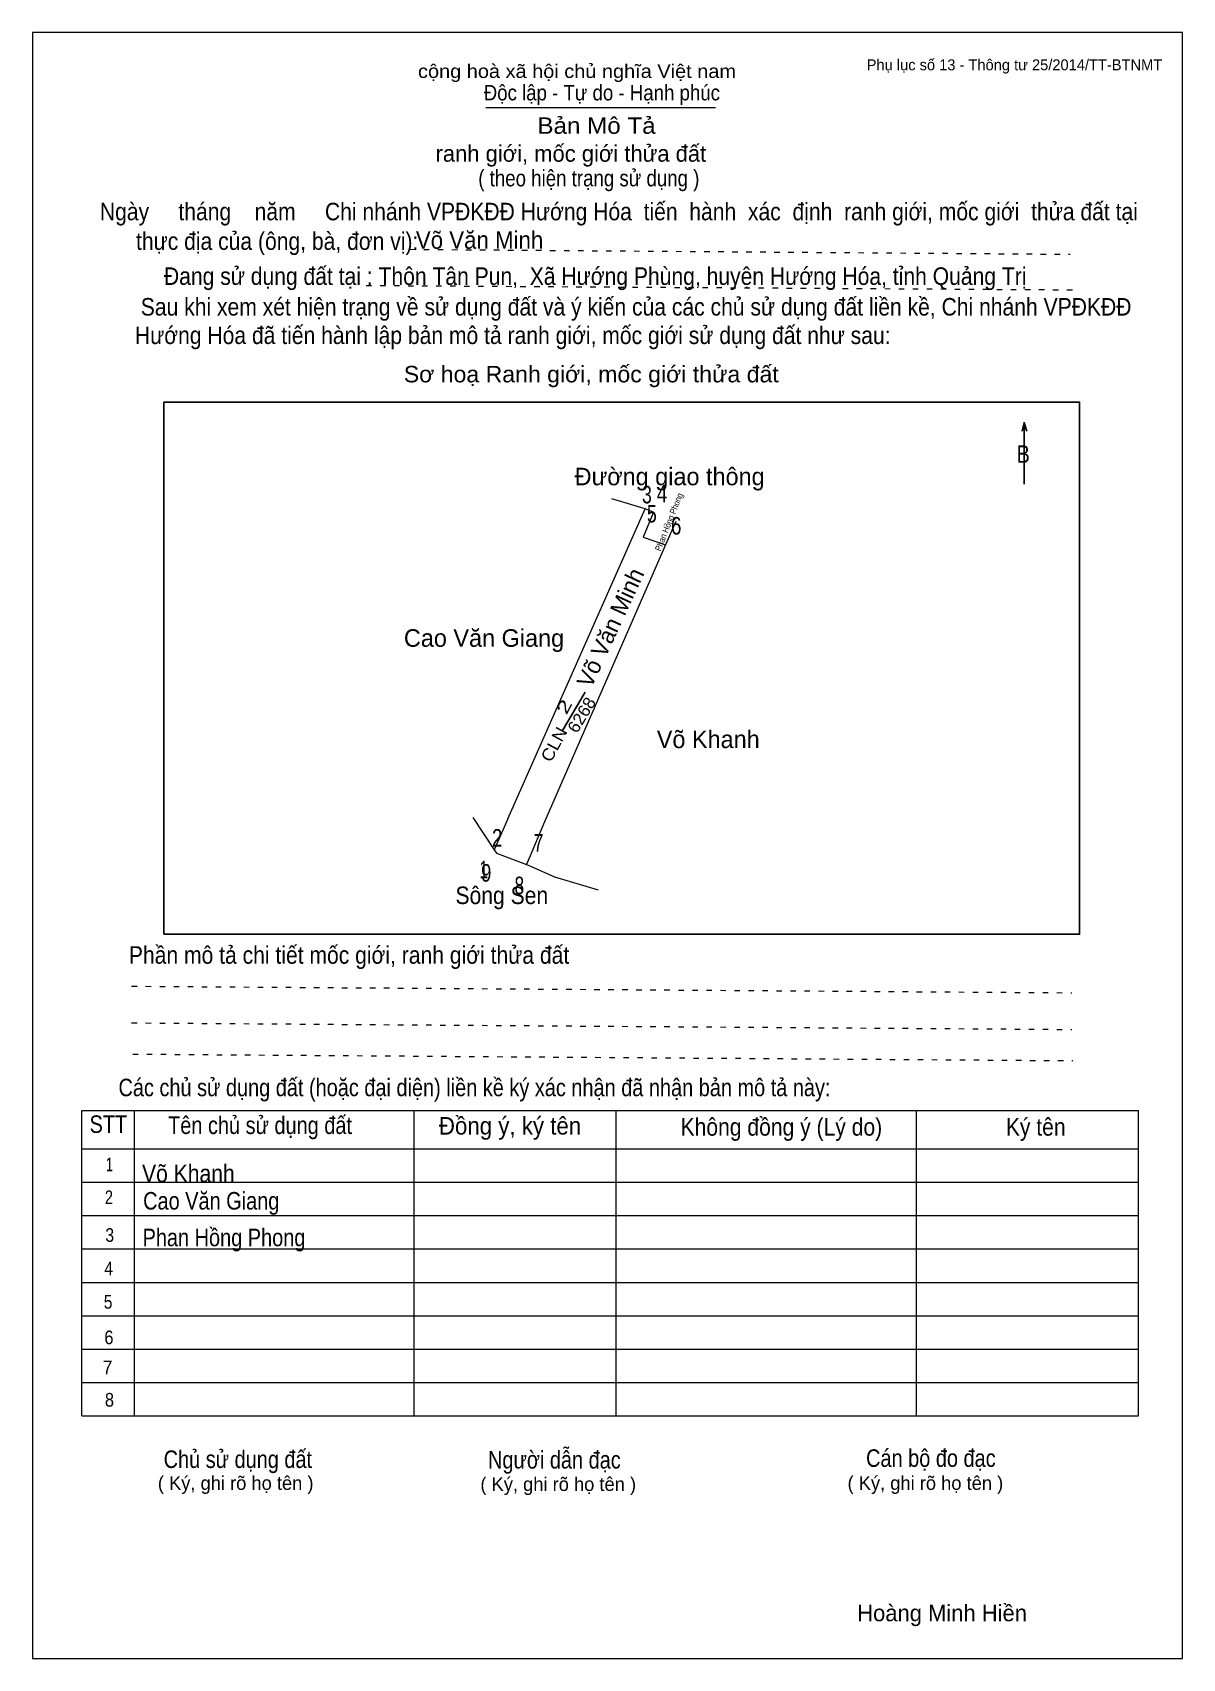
# Model space of a CAD drawing. Header units: centimetres. Extents: x 0 to 21, y 0 to 29.7.
import ezdxf
from ezdxf.enums import TextEntityAlignment as Align

# ---------------------------------------------------------------- set-up
doc = ezdxf.new("R2010")
doc.units = ezdxf.units.CM
doc.header["$LTSCALE"] = 0.13
doc.linetypes.add('DOTTED', pattern=[1.5, 0.3, -1.2])
for name, color, linetype, lineweight in [('1', 7, 'Continuous', 13), ('33', 7, 'Continuous', 25), ('6', 7, 'Continuous', 13), ('62', 7, 'Continuous', 13)]:
    doc.layers.add(name, color=color, linetype=linetype, lineweight=lineweight)
for name, color, linetype in [('2', 7, 'Continuous'), ('32', 7, 'Continuous'), ('34', 7, 'Continuous'), ('63', 7, 'Continuous')]:
    doc.layers.add(name, color=color, linetype=linetype)

msp = doc.modelspace()

# ---------------------------------------------------------------- linework, layer by layer
at = {"layer": '1'}
msp.add_lwpolyline([(21, 0), (21, 29.7), (0, 29.7), (0, 0)], close=True, dxfattribs=at)
at = {"layer": '33'}
msp.add_line((9.68, 16.95), (10.09, 17.65), dxfattribs=at)
at = {"layer": '6'}
for p, q in [((8.68, 15.34), (11.19, 21)), ((8.04, 15.36), (8.43, 14.77)), ((8.68, 15.34), (8.43, 14.77)), ((9.35, 15.28), (9.02, 14.5))]:
    msp.add_line(p, q, dxfattribs=at)
for points in [[(11.34, 20.94), (11.19, 21), (10.58, 21.18)], [(11.34, 20.94), (11.15, 20.48), (11.56, 20.34)], [(11.75, 20.77), (11.56, 20.34), (9.35, 15.28)], [(8.43, 14.77), (8.47, 14.71), (9.02, 14.5)], [(9.02, 14.5), (9.08, 14.48), (9.53, 14.28), (10.33, 14.04)]]:
    msp.add_lwpolyline(points, dxfattribs=at)
at = {"layer": '62'}
for p, q in [((8.28, 28.33), (12.47, 28.33)), ((0.9, 10.01), (20.2, 10.01)), ((0.9, 4.43), (0.9, 10.01)), ((1.86, 4.43), (1.86, 10.01)), ((6.97, 4.43), (6.97, 9.99)), ((10.66, 4.43), (10.66, 9.99)), ((16.14, 4.43), (16.14, 10.01)), ((20.2, 4.43), (20.2, 10.01)), ((0.9, 9.31), (20.2, 9.31)), ((0.9, 8.7), (20.2, 8.7)), ((0.9, 8.09), (20.2, 8.09)), ((0.9, 7.48), (20.2, 7.48)), ((0.9, 6.87), (20.2, 6.87)), ((0.9, 6.26), (20.2, 6.26)), ((0.9, 5.65), (20.2, 5.65)), ((0.9, 5.04), (20.2, 5.04)), ((0.9, 4.43), (20.2, 4.43))]:
    msp.add_line(p, q, dxfattribs=at)
at = {"layer": '62', "linetype": 'DOTTED'}
for p, q in [((6.89, 25.74), (18.95, 25.65)), ((6.09, 25.08), (19.04, 25)), ((1.81, 12.28), (18.98, 12.16)), ((1.81, 11.61), (18.98, 11.49)), ((1.83, 11.04), (19, 10.92))]:
    msp.add_line(p, q, dxfattribs=at)
at = {"layer": '62', "lineweight": 25}
for p, q in [((18.11, 22.58), (18.11, 21.45)), ((18.11, 22.57), (18.07, 22.42)), ((18.11, 22.57), (18.16, 22.42))]:
    msp.add_line(p, q, dxfattribs=at)
msp.add_lwpolyline([(2.4, 13.23), (19.12, 13.23), (19.12, 22.95), (2.4, 22.95)], close=True, dxfattribs=at)

# ---------------------------------------------------------------- texts
at = {"layer": '2', "width": 0.9}
msp.add_text('Phan Hồng Phong', height=0.1142, rotation=68.4, dxfattribs=at).set_placement((11.6755, 20.739), align=Align.CENTER)
at = {"layer": '2'}
msp.add_text('Võ Văn Minh', height=0.3048, rotation=65.217, dxfattribs=at).set_placement((10.6922, 18.7661), align=Align.CENTER)
at = {"layer": '32'}
for s, width, p in [('3', 0.75, (11.22, 21.1)), ('4', 0.8, (11.495, 21.12)), ('5', 0.75, (11.31, 20.75)), ('6', 0.8, (11.755, 20.53)), ('2', 0.8, (8.485, 14.83)), ('7', 0.75, (9.24, 14.74)), ('1', 0.65, (8.24, 14.25)), ('9', 0.8, (8.285, 14.19)), ('8', 0.75, (8.89, 13.96))]:
    msp.add_text(s, height=0.32, dxfattribs=dict(at, width=width)).set_placement(p, align=Align.CENTER)
at = {"layer": '33'}
for s, p in [('Đường giao thông', (11.635, 21.43)), ('Cao Văn Giang', (8.245, 18.48)), ('Võ Khanh', (12.34, 16.63))]:
    msp.add_text(s, height=0.32, dxfattribs=at).set_placement(p, align=Align.CENTER)
for s, height, rotation, width, p in [('6268', 0.22, 58.736, 1.05, (10.1209, 17.1779)), ('2', 0.224, 62.85, 1.5, (9.8084, 17.3339))]:
    msp.add_text(s, height=height, rotation=rotation, dxfattribs=dict(at, width=width)).set_placement(p, align=Align.CENTER)
at = {"layer": '33', "width": 1.1}
msp.add_text('CLN', height=0.224, rotation=61.894, dxfattribs=at).set_placement((9.7775, 16.9345), align=Align.RIGHT)
at = {"layer": '33', "width": 0.9}
msp.add_text('Sông Sen', height=0.32, dxfattribs=at).set_placement((8.57, 13.78), align=Align.CENTER)
at = {"layer": '34'}
for s, width, p in [('Võ Văn Minh', 0.95, (7, 25.75)), ('Võ Khanh', 0.9, (2, 8.7)), ('Cao Văn Giang', 0.85, (2.02, 8.2)), ('Phan Hồng Phong', 0.85, (2.01, 7.53))]:
    msp.add_text(s, height=0.32, dxfattribs=dict(at, width=width)).set_placement(p)
at = {"layer": '62'}
for s, height, width, p in [('cộng hoà xã hội chủ nghĩa Việt nam', 0.2474, 1.1, (7.04, 28.87)), ('Độc lập - Tự do - Hạnh phúc', 0.2828, 0.9, (8.24, 28.46)), ('Bản Mô Tả', 0.3, 1.1, (9.22, 27.85)), ('( theo hiện trạng sử dụng )', 0.3, 0.85, (8.14, 26.89)), ('Ngày     tháng    năm     Chi nhánh VPĐKĐĐ Hướng Hóa  tiến  hành  xác  định  ranh giới, mốc giới  thửa đất tại ', 0.32, 0.9, (1.23, 26.27)), ('thực địa của (ông, bà, đơn vị): ', 0.32, 0.9, (1.89, 25.73)), ('Đang sử dụng đất tại : Thôn Tân Pun,  Xã Hướng Phùng, huyện Hướng Hóa, tỉnh Quảng Trị', 0.32, 0.9, (2.4, 25.09)), (' Sau khi xem xét hiện trạng về sử dụng đất và ý kiến của các chủ sử dụng đất liền kề, Chi nhánh VPĐKĐĐ ', 0.32, 0.9, (1.87, 24.53)), ('Hướng Hóa đã tiến hành lập bản mô tả ranh giới, mốc giới sử dụng đất như sau:', 0.32, 0.9, (1.87, 24.01)), ('Sơ hoạ Ranh giới, mốc giới thửa đất', 0.3, 1.05, (6.78, 23.31)), ('B', 0.32, 0.85, (17.97, 21.84)), ('Phần mô tả chi tiết mốc giới, ranh giới thửa đất ', 0.32, 0.9, (1.76, 12.69)), ('Các chủ sử dụng đất (hoặc đại diện) liền kề ký xác nhận đã nhận bản mô tả này:', 0.32, 0.85, (1.57, 10.27))]:
    msp.add_text(s, height=height, dxfattribs=dict(at, width=width)).set_placement(p)
msp.add_text('ranh giới, mốc giới thửa đất', height=0.3, dxfattribs=at).set_placement((7.36, 27.34))
for s, height, width, p in [('STT', 0.32, 0.85, (1.385, 9.6)), ('Tên chủ sử dụng đất', 0.32, 0.85, (4.155, 9.58)), ('Đồng ý, ký tên', 0.32, 0.95, (8.72, 9.57)), ('Không đồng ý (Lý do)', 0.32, 0.9, (13.675, 9.55)), ('Ký tên', 0.32, 0.9, (18.32, 9.55)), ('1', 0.25, 0.7, (1.405, 8.9)), ('2', 0.25, 0.8, (1.395, 8.3)), ('3', 0.25, 0.85, (1.41, 7.61)), ('4', 0.25, 0.85, (1.39, 7)), ('5', 0.25, 0.85, (1.38, 6.39)), ('6', 0.25, 0.9, (1.395, 5.74)), ('7', 0.25, 0.95, (1.37, 5.19)), ('8', 0.25, 0.9, (1.405, 4.6)), ('Người dẫn đạc', 0.32, 0.85, (9.53, 3.47)), ('Chủ sử dụng đất', 0.32, 0.85, (3.75, 3.48)), ('Cán bộ đo đạc', 0.32, 0.85, (16.405, 3.5))]:
    msp.add_text(s, height=height, dxfattribs=dict(at, width=width)).set_placement(p, align=Align.CENTER)
for p in [(3.71, 3.08), (9.6, 3.06), (16.305, 3.08)]:
    msp.add_text('( Ký, ghi rõ họ tên )', height=0.25, dxfattribs=at).set_placement(p, align=Align.CENTER)
at = {"layer": '63'}
msp.add_text('Phụ lục số 13 - Thông tư 25/2014/TT-BTNMT', height=0.2, dxfattribs=at).set_placement((20.63, 29.01), align=Align.RIGHT)
msp.add_text('Hoàng Minh Hiền', height=0.3, dxfattribs=at).set_placement((16.61, 0.68), align=Align.CENTER)

doc.saveas('drawing.dxf')
